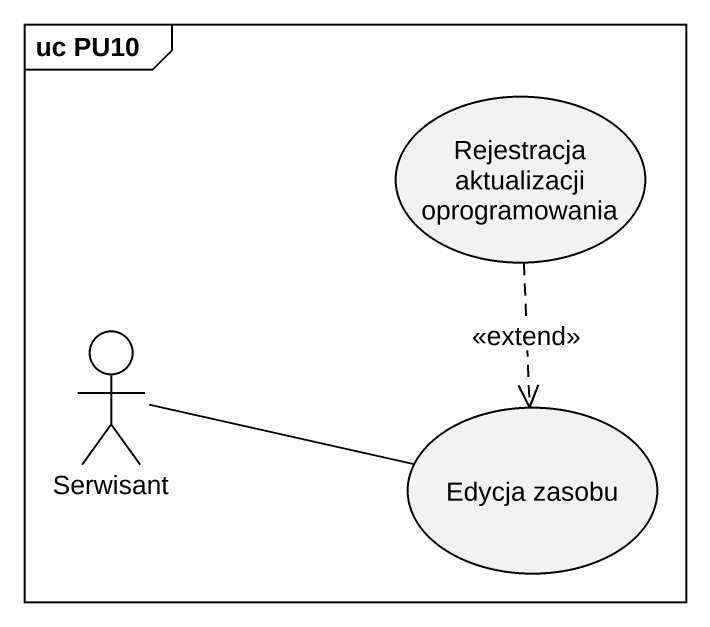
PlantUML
@startuml
mainframe uc PU10
usecase "Rejestracja aktualizacji oprogramowania" as Rejestracja_aktualizacji
actor Serwisant
usecase "Edycja zasobu" as Edycja_zasobu
Rejestracja_aktualizacji ..> Edycja_zasobu : <<extend>>
Edycja_zasobu -left- Serwisant
@enduml
